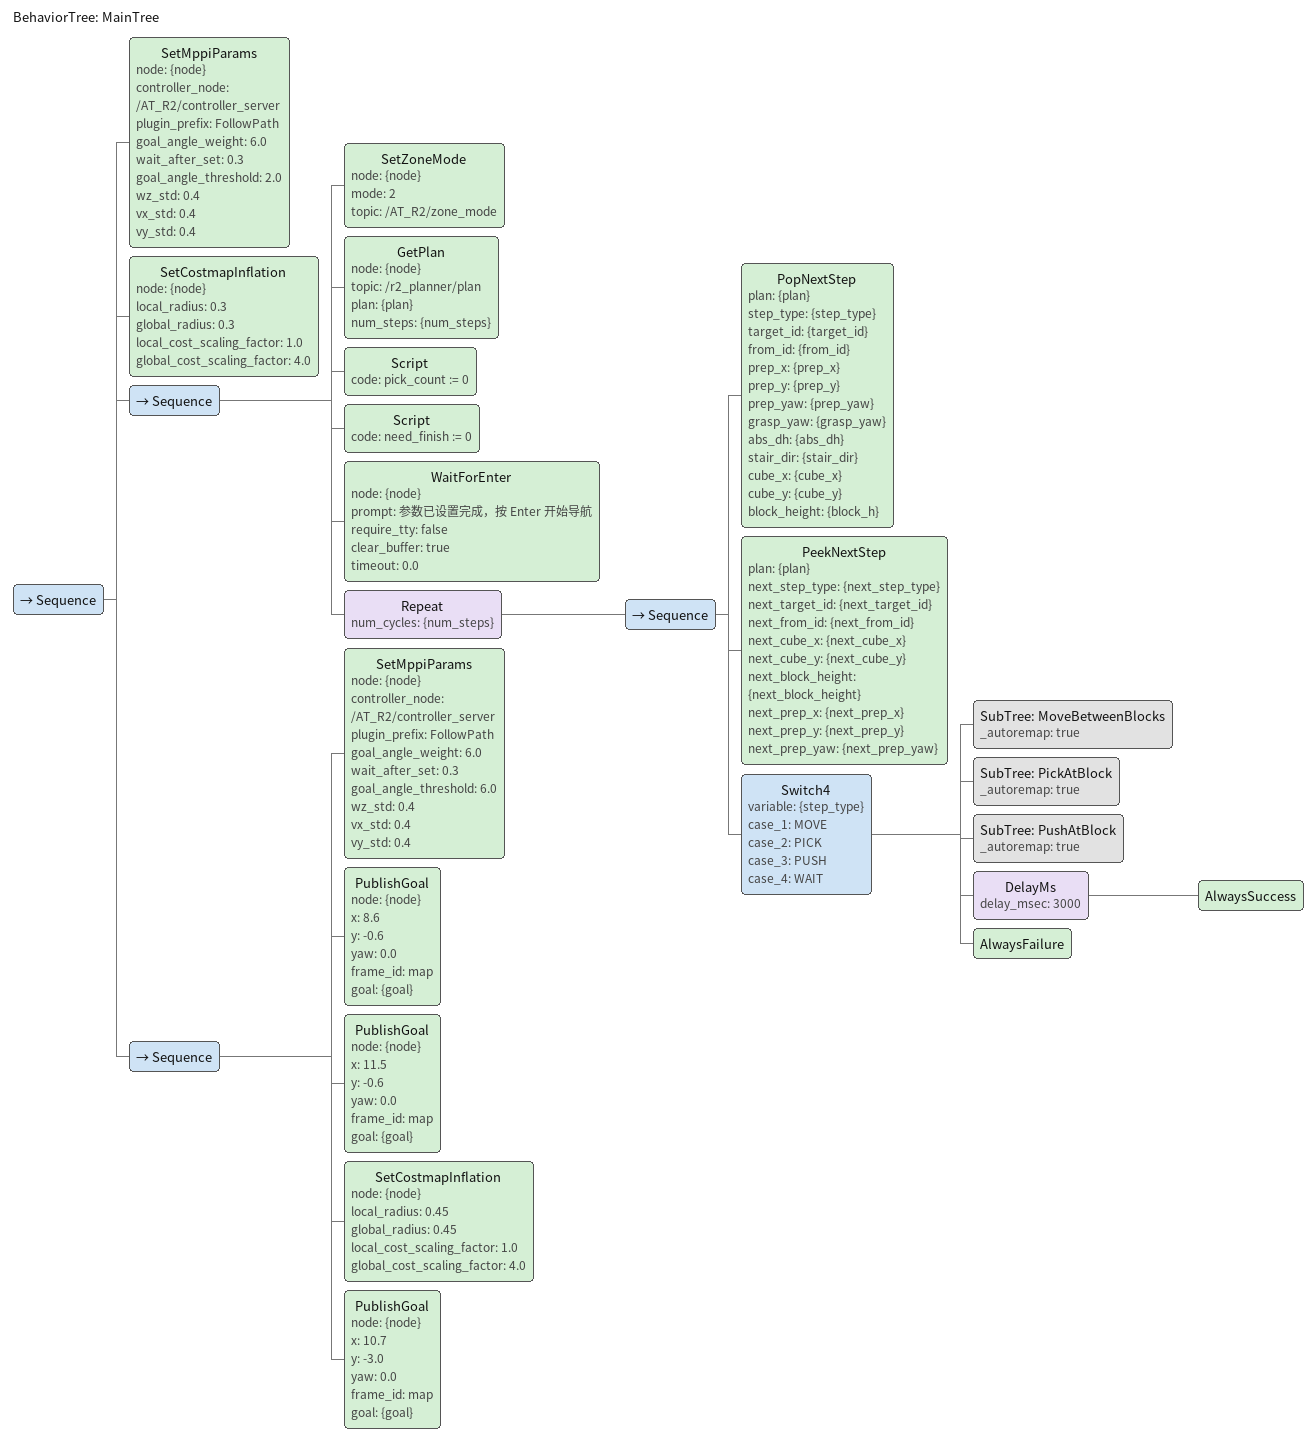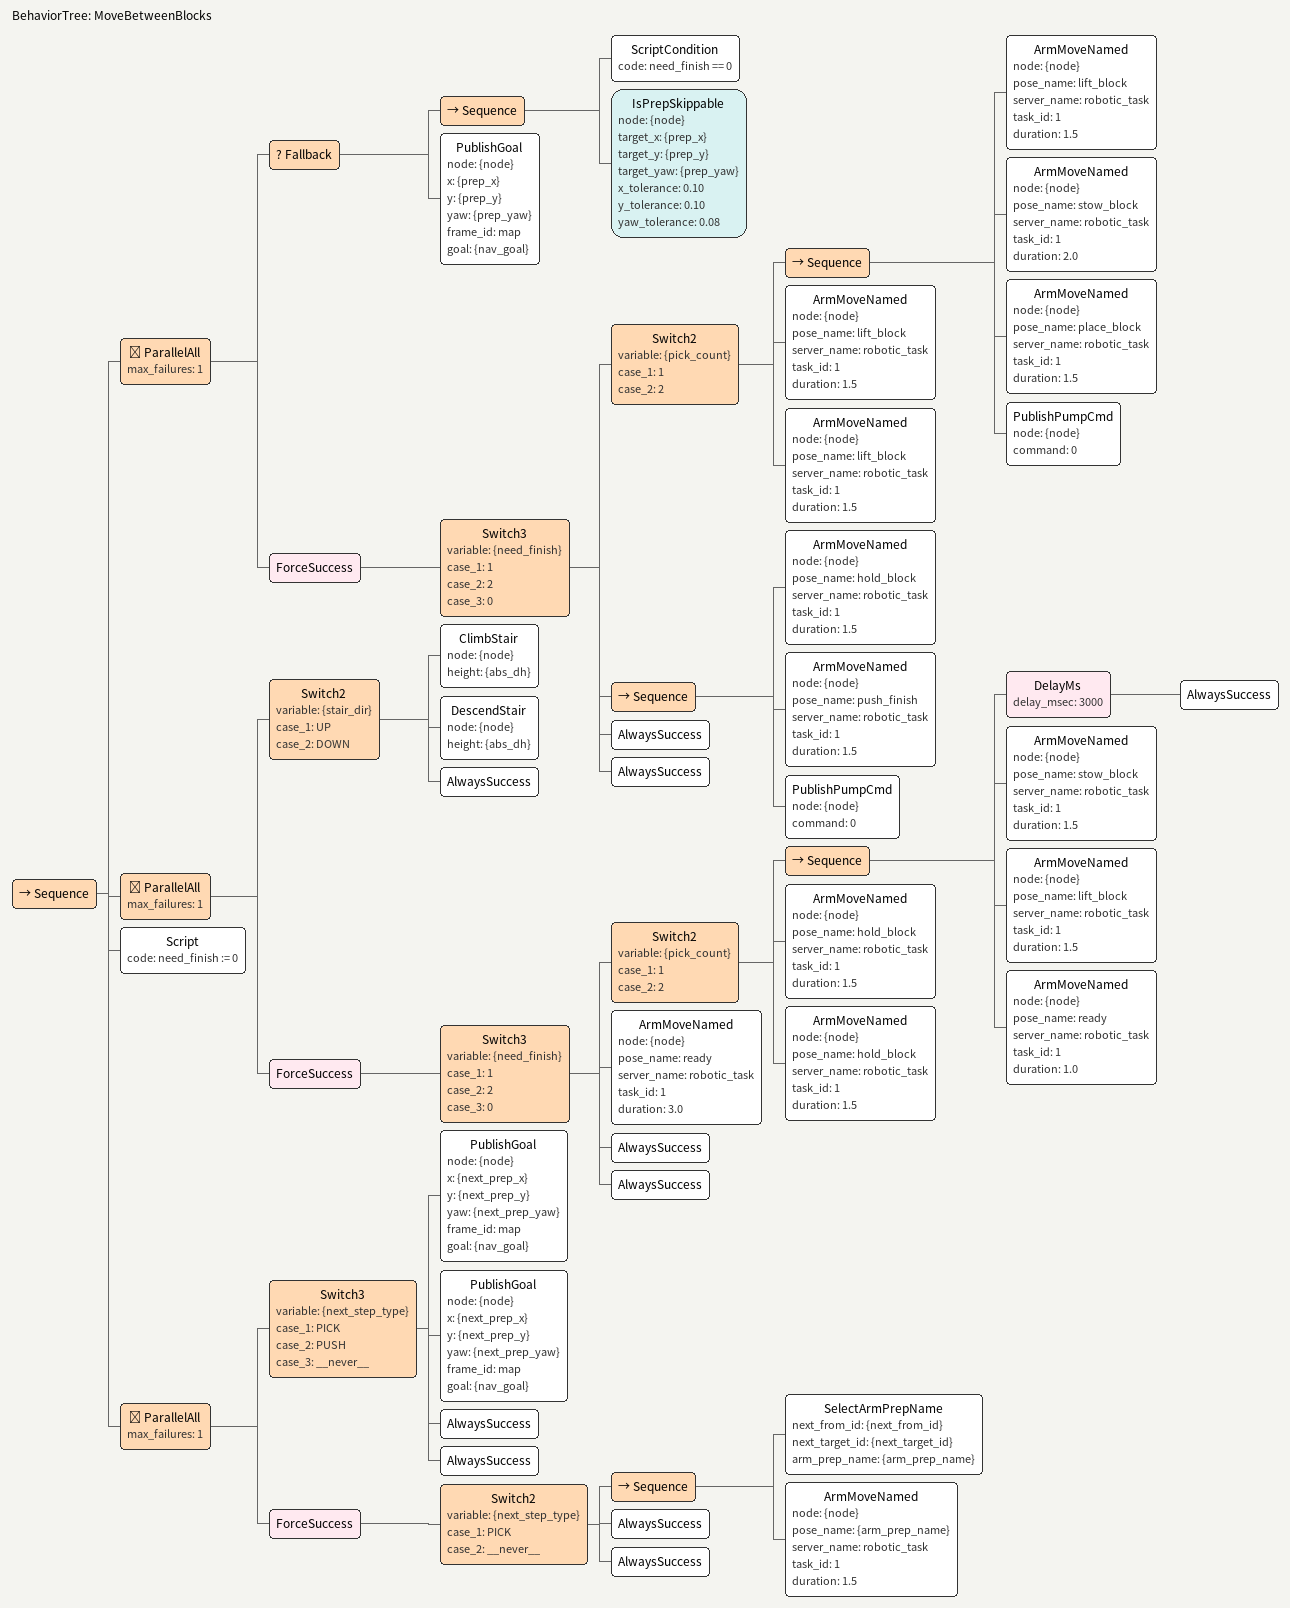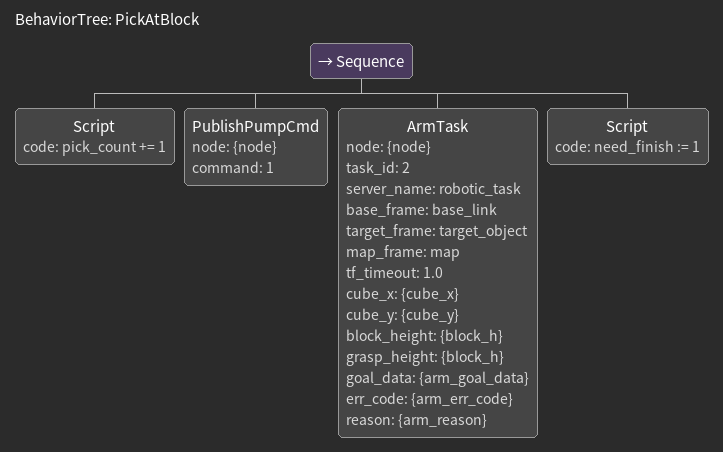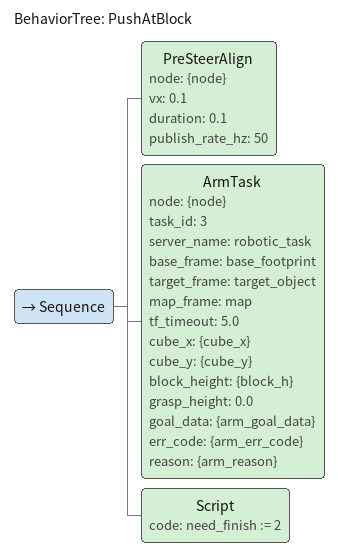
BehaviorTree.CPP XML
<?xml version="1.0"?>
<root BTCPP_format="4" main_tree_to_execute="MainTree">

  <!-- ================== 主树 ==================
       每轮：先 Pop 出当前步，再 Peek 偷看下一步（写到 next_* 黑板键），
       然后路由到 MOVE/PICK/PUSH 子树。 -->
  <BehaviorTree ID="MainTree">
    <Sequence>
      <SetMppiParams node="{node}"
                controller_node="/AT_R2/controller_server"
                plugin_prefix="FollowPath"
                goal_angle_weight="6.0"
                wait_after_set="0.3"
                goal_angle_threshold="2.0"
                wz_std="0.4"
                vx_std="0.4"
                vy_std="0.4"/>
      <SetCostmapInflation node="{node}"
                local_radius="0.3"
                global_radius="0.3"
                local_cost_scaling_factor="1.0"
                global_cost_scaling_factor="4.0"/>

      <Sequence>
        <SetZoneMode node="{node}" mode="2" topic="/AT_R2/zone_mode"/>
        <GetPlan node="{node}"
                topic="/r2_planner/plan"
                plan="{plan}"
                num_steps="{num_steps}"/>

        <!-- PICK 计数器：用来区分第几个抓取动作（第1块放置到车上，第2块只举着） -->
        <Script code="pick_count := 0"/>
        <!-- 抓取收尾标志：PICK 抓完置 1，紧跟的 MOVE 做完收尾后清 0 -->
        <Script code="need_finish := 0"/>

        <WaitForEnter node="{node}"
                      prompt="参数已设置完成，按 Enter 开始导航"
                      require_tty="false"
                      clear_buffer="true"
                      timeout="0.0"/>

        <Repeat num_cycles="{num_steps}">
          <Sequence>
            <PopNextStep plan="{plan}"
                        step_type="{step_type}"
                        target_id="{target_id}"
                        from_id="{from_id}"
                        prep_x="{prep_x}"
                        prep_y="{prep_y}"
                        prep_yaw="{prep_yaw}"
                        grasp_yaw="{grasp_yaw}"
                        abs_dh="{abs_dh}"
                        stair_dir="{stair_dir}"
                        cube_x="{cube_x}"
                        cube_y="{cube_y}"
                        block_height="{block_h}"/>

            <PeekNextStep plan="{plan}"
                          next_step_type="{next_step_type}"
                          next_target_id="{next_target_id}"
                          next_from_id="{next_from_id}"
                          next_cube_x="{next_cube_x}"
                          next_cube_y="{next_cube_y}"
                          next_block_height="{next_block_height}"
                          next_prep_x="{next_prep_x}"
                          next_prep_y="{next_prep_y}"
                          next_prep_yaw="{next_prep_yaw}"/>
            <Switch4 variable="{step_type}"
                    case_1="MOVE"
                    case_2="PICK"
                    case_3="PUSH"
                    case_4="WAIT">
              <SubTree ID="MoveBetweenBlocks" _autoremap="true"/>
              <SubTree ID="PickAtBlock" _autoremap="true"/>
              <SubTree ID="PushAtBlock" _autoremap="true"/>
              <!-- WAIT：R1 块尚未让开，原地停一拍。delay_msec 应对齐 R2 走一步的耗时，
                   需现场标定（与规划器 r1_removal_steps 节奏配合）。 -->
              <DelayMs delay_msec="3000">
                <AlwaysSuccess/>
              </DelayMs>
              <AlwaysFailure/>
            </Switch4>
          </Sequence>
        </Repeat>
      </Sequence>
      <Sequence>
        <SetMppiParams node="{node}"
                controller_node="/AT_R2/controller_server"
                plugin_prefix="FollowPath"
                goal_angle_weight="6.0"
                wait_after_set="0.3"
                goal_angle_threshold="6.0"
                wz_std="0.4"
                vx_std="0.4"
                vy_std="0.4"/>
        <PublishGoal node="{node}" x="8.6" y="-0.6" yaw="0.0" frame_id="map" goal="{goal}"/>
        <PublishGoal node="{node}" x="11.5" y="-0.6" yaw="0.0" frame_id="map" goal="{goal}"/>
        <SetCostmapInflation node="{node}"
                local_radius="0.45"
                global_radius="0.45"
                local_cost_scaling_factor="1.0"
                global_cost_scaling_factor="4.0"/>
        <PublishGoal node="{node}" x="10.7" y="-3.0" yaw="0.0" frame_id="map" goal="{goal}"/>
      </Sequence>
    </Sequence>
  </BehaviorTree>

  <BehaviorTree ID="MoveBetweenBlocks">
    <Sequence>
      <!-- ===== 段 A：到当前 prep || 收尾早期 ===== -->
      <ParallelAll max_failures="1">
        <Fallback>
          <Sequence>
            <ScriptCondition code="need_finish == 0"/>
            <IsPrepSkippable node="{node}"
                             target_x="{prep_x}" target_y="{prep_y}" target_yaw="{prep_yaw}"
                             x_tolerance="0.10" y_tolerance="0.10" yaw_tolerance="0.08"/>
          </Sequence>
          <PublishGoal node="{node}"
                       x="{prep_x}" y="{prep_y}" yaw="{prep_yaw}"
                       frame_id="map" goal="{nav_goal}"/>
        </Fallback>
        <ForceSuccess>
          <Switch3 variable="{need_finish}" case_1="1" case_2="2" case_3="0">
            <Switch2 variable="{pick_count}" case_1="1" case_2="2">
              <Sequence>
                <ArmMoveNamed node="{node}" pose_name="lift_block"  server_name="robotic_task" task_id="1" duration="1.5"/>
                <ArmMoveNamed node="{node}" pose_name="stow_block"  server_name="robotic_task" task_id="1" duration="2.0"/>
                <ArmMoveNamed node="{node}" pose_name="place_block" server_name="robotic_task" task_id="1" duration="1.5"/>
                <PublishPumpCmd node="{node}" command="0"/>
              </Sequence>
              <ArmMoveNamed node="{node}" pose_name="lift_block" server_name="robotic_task" task_id="1" duration="1.5"/>
              <ArmMoveNamed node="{node}" pose_name="lift_block" server_name="robotic_task" task_id="1" duration="1.5"/>
            </Switch2>
            <Sequence>
              <ArmMoveNamed node="{node}" pose_name="hold_block"   server_name="robotic_task" task_id="1" duration="1.5"/>
              <ArmMoveNamed node="{node}" pose_name="push_finish"  server_name="robotic_task" task_id="1" duration="1.5"/>
              <PublishPumpCmd node="{node}" command="0"/>
            </Sequence>
            <AlwaysSuccess/>
            <AlwaysSuccess/>
          </Switch3>
        </ForceSuccess>
      </ParallelAll>
      <!-- ===== 段 B：楼梯 || 收尾晚期 ===== -->
      <ParallelAll max_failures="1">
        <Switch2 variable="{stair_dir}" case_1="UP" case_2="DOWN">
          <ClimbStair   node="{node}" height="{abs_dh}"/>
          <DescendStair node="{node}" height="{abs_dh}"/>
          <AlwaysSuccess/>
        </Switch2>
        <ForceSuccess>
          <Switch3 variable="{need_finish}" case_1="1" case_2="2" case_3="0">
            <Switch2 variable="{pick_count}" case_1="1" case_2=
            "2">
              <Sequence>
                <DelayMs delay_msec="3000"><AlwaysSuccess/></DelayMs>
                <ArmMoveNamed node="{node}" pose_name="stow_block" server_name="robotic_task" task_id="1" duration="1.5"/>
                <ArmMoveNamed node="{node}" pose_name="lift_block" server_name="robotic_task" task_id="1" duration="1.5"/>
                <ArmMoveNamed node="{node}" pose_name="ready"      server_name="robotic_task" task_id="1" duration="1.0"/>
              </Sequence>
              <ArmMoveNamed node="{node}" pose_name="hold_block" server_name="robotic_task" task_id="1" duration="1.5"/>
              <ArmMoveNamed node="{node}" pose_name="hold_block" server_name="robotic_task" task_id="1" duration="1.5"/>
            </Switch2>
            <ArmMoveNamed node="{node}" pose_name="ready" server_name="robotic_task" task_id="1" duration="3.0"/>
            <AlwaysSuccess/>
            <AlwaysSuccess/>
          </Switch3>
        </ForceSuccess>
      </ParallelAll>
      <!-- 收尾完成清零（B 段结束意味着两腿都齐了，可以安全清零） -->
      <Script code="need_finish := 0"/>
      <!-- ===== 段 C：到下一个 prep || 下一次 PICK 的臂 prep =====
           B 段已结束 → 楼梯已过去，臂 prep 不再有翻车风险，无需延时。 -->
      <ParallelAll max_failures="1">
        <Switch3 variable="{next_step_type}" case_1="PICK" case_2="PUSH" case_3="__never__">
          <PublishGoal node="{node}"
                       x="{next_prep_x}" y="{next_prep_y}" yaw="{next_prep_yaw}"
                       frame_id="map" goal="{nav_goal}"/>
          <PublishGoal node="{node}"
                       x="{next_prep_x}" y="{next_prep_y}" yaw="{next_prep_yaw}"
                       frame_id="map" goal="{nav_goal}"/>
          <AlwaysSuccess/>
          <AlwaysSuccess/>
        </Switch3>
        <ForceSuccess>
          <Switch2 variable="{next_step_type}" case_1="PICK" case_2="__never__">
            <Sequence>
              <SelectArmPrepName next_from_id="{next_from_id}"
                                 next_target_id="{next_target_id}"
                                 arm_prep_name="{arm_prep_name}"/>
              <ArmMoveNamed node="{node}"
                            pose_name="{arm_prep_name}"
                            server_name="robotic_task"
                            task_id="1"
                            duration="1.5"/>
            </Sequence>
            <AlwaysSuccess/>
            <AlwaysSuccess/>
          </Switch2>
        </ForceSuccess>
      </ParallelAll>
    </Sequence>
  </BehaviorTree>

  <!-- ================== PICK 子树（瘦身版）==================
       PICK 只做到"抓取"为止：开泵 + 视觉抓取(ArmTask)。
       抓取后的机械臂收尾全部搬到紧跟的 MOVE 子树（fork-join 段 A/B）。 -->
  <BehaviorTree ID="PickAtBlock">
    <Sequence>
      <Script code="pick_count += 1"/>
      <PublishPumpCmd node="{node}" command="1"/>
      <ArmTask node="{node}"
               task_id="2"
               server_name="robotic_task"
               base_frame="base_link"
               target_frame="target_object"
               map_frame="map"
               tf_timeout="1.0"
               cube_x="{cube_x}"
               cube_y="{cube_y}"
               block_height="{block_h}"
               grasp_height="{block_h}"
               goal_data="{arm_goal_data}"
               err_code="{arm_err_code}"
               reason="{arm_reason}"/>
      <Script code="need_finish := 1"/>
    </Sequence>
  </BehaviorTree>

  <!-- ================== PUSH 子树 ================== -->
  <BehaviorTree ID="PushAtBlock">
    <Sequence>
      <PreSteerAlign node="{node}" vx="0.1" duration="0.1" publish_rate_hz="50"/>
      <ArmTask node="{node}"
               task_id="3"
               server_name="robotic_task"
               base_frame="base_footprint"
               target_frame="target_object"
               map_frame="map"
               tf_timeout="5.0"
               cube_x="{cube_x}"
               cube_y="{cube_y}"
               block_height="{block_h}"
               grasp_height="0.0"
               goal_data="{arm_goal_data}"
               err_code="{arm_err_code}"
               reason="{arm_reason}"/>
      <Script code="need_finish := 2"/>
    </Sequence>
  </BehaviorTree>

</root>
